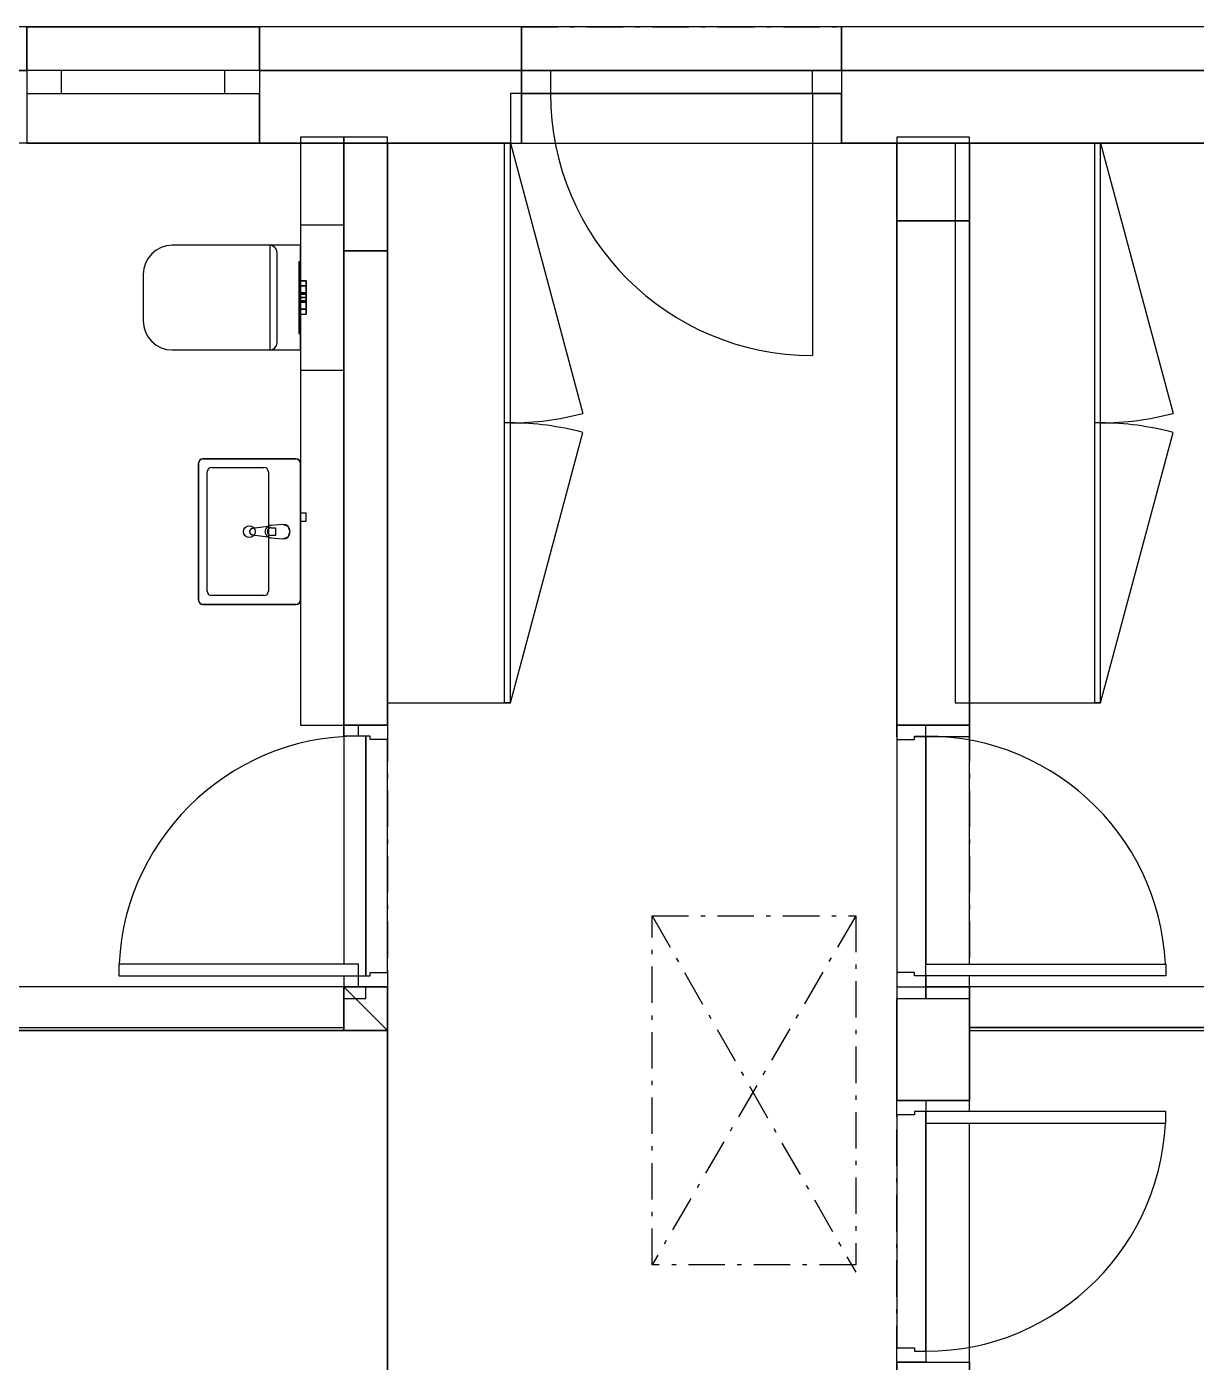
# Model space of a CAD drawing. Header units: millimetres. Extents: x 708 to 14408, y 354 to 8005.
# Drawn here: x 6407 to 10427, y 3415 to 8005 of the extents above; entities that cross this region are included whole.
import ezdxf

# ---------------------------------------------------------------- set-up
doc = ezdxf.new("R2010")
doc.units = ezdxf.units.MM
doc.set_wipeout_variables(frame=1)
doc.linetypes.add('Bodkočiarkovaná M', pattern=[225, 125, -42.5, 15, -42.5])
doc.linetypes.add('Wipeout_Contour', pattern=[1000, 0, -1000])
for name, color, linetype in [('Interiér - nábytok', 252, 'Continuous'), ('Interiér - sanita a zariadenia', 252, 'Continuous'), ('Konstrukce – Dělicí čáry vrstev', 252, 'Continuous'), ('Konštrukcie - vodorovné nosné', 252, 'Continuous'), ('Konštrukcie - zvislé nosné', 252, 'Continuous'), ('Otvory – Dveře', 252, 'Continuous'), ('Otvory – Okna', 252, 'Continuous'), ('veniec', 252, 'Continuous'), ('Výplně - Povrchové', 252, 'Continuous'), ('Výplně – Řezové', 252, 'Continuous'), ('zaklady', 252, 'Continuous')]:
    doc.layers.add(name, color=color, linetype=linetype)

msp = doc.modelspace()

# ---------------------------------------------------------------- linework, layer by layer
at = {"color": 252}
for p, q in [((6407.4, 8004.7), (857.8, 8004.7)), ((6407.4, 7854.7), (6407.4, 8004.7)), ((7207.4, 8004.7), (6407.4, 8004.7)), ((6407.4, 8004.7), (6407.4, 7604.7)), ((7207.4, 8004.7), (7207.4, 7854.7)), ((8107.6, 8004.7), (7207.4, 8004.7)), ((7207.4, 7604.7), (7207.4, 8004.7)), ((8107.6, 7854.7), (8107.6, 8004.7)), ((9207.6, 8004.7), (8107.6, 8004.7)), ((8107.6, 8004.7), (8107.6, 7604.7)), ((14257.8, 8004.7), (9207.6, 8004.7)), ((9207.6, 8004.7), (9207.6, 7854.7)), ((9207.6, 7604.7), (9207.6, 8004.7)), ((857.8, 7854.7), (6407.4, 7854.7)), ((7207.4, 7854.7), (8107.6, 7854.7)), ((7207.4, 7854.7), (7207.4, 7604.7)), ((8107.6, 7854.7), (7207.4, 7854.7)), ((9207.6, 7854.7), (8107.6, 7854.7)), ((8107.6, 7854.7), (8107.6, 7774.7)), ((8107.6, 7604.7), (8107.6, 7854.7)), ((9207.6, 7774.7), (9207.6, 7854.7)), ((9207.6, 7854.7), (14257.8, 7854.7)), ((9207.6, 7854.7), (9207.6, 7604.7)), ((14007.8, 7854.7), (9207.6, 7854.7)), ((8107.6, 7774.7), (9207.6, 7774.7)), ((7497.8, 7624.7), (7347.8, 7624.7)), ((7347.8, 7624.7), (7347.8, 7604.7)), ((7497.8, 7604.7), (7497.8, 7624.7)), ((7647.8, 7624.7), (7497.8, 7624.7)), ((7497.8, 7624.7), (7497.8, 7604.7)), ((7647.8, 7604.7), (7647.8, 7624.7)), ((9647.8, 7624.7), (9397.8, 7624.7)), ((9397.8, 7624.7), (9397.8, 7604.7)), ((9647.8, 7604.7), (9647.8, 7624.7)), ((6407.4, 7604.7), (7207.4, 7604.7)), ((7207.4, 7604.7), (8107.6, 7604.7)), ((7347.8, 7604.7), (7497.8, 7604.7)), ((7497.8, 7604.7), (7347.8, 7604.7)), ((7347.8, 7604.7), (7347.8, 5604.7)), ((7497.8, 5604.7), (7497.8, 7604.7)), ((7497.8, 7604.7), (7647.8, 7604.7)), ((7647.8, 7604.7), (7497.8, 7604.7)), ((7497.8, 7604.7), (7497.8, 7234.5)), ((8069.6, 7604.7), (7647.8, 7604.7)), ((7647.8, 7604.7), (7647.8, 5681.3)), ((7647.8, 7234.5), (7647.8, 7604.7)), ((8069.6, 5681.3), (8069.6, 7604.7)), ((8107.6, 7604.7), (9207.6, 7604.7)), ((9207.6, 7604.7), (14007.8, 7604.7)), ((9397.8, 7604.7), (9647.8, 7604.7)), ((9647.8, 7604.7), (9397.8, 7604.7)), ((9397.8, 7604.7), (9397.8, 7338.1)), ((10097.8, 7604.7), (9597.8, 7604.7)), ((9597.8, 7604.7), (9597.8, 5681.3)), ((9647.8, 7338.1), (9647.8, 7604.7)), ((10097.8, 5681.3), (10097.8, 7604.7)), ((9397.8, 7338.1), (9397.8, 5604.7)), ((9647.8, 7338.1), (9397.8, 7338.1)), ((9397.8, 7338.1), (9647.8, 7338.1)), ((9647.8, 5604.7), (9647.8, 7338.1)), ((6907.8, 7253.8), (6888.3, 7251.8)), ((7347.8, 7253.8), (6907.8, 7253.8)), ((7347.8, 6893.8), (7347.8, 7253.8)), ((6824.7, 7209.3), (6815.4, 7192)), ((6837.1, 7224.5), (6824.7, 7209.3)), ((6852.2, 7236.9), (6837.1, 7224.5)), ((6869.5, 7246.2), (6852.2, 7236.9)), ((6888.3, 7251.8), (6869.5, 7246.2)), ((7647.8, 7234.5), (7497.8, 7234.5)), ((7497.8, 7234.5), (7497.8, 5604.7)), ((7497.8, 7234.5), (7647.8, 7234.5)), ((7647.8, 5604.7), (7647.8, 7234.5)), ((6809.7, 7173.3), (6807.8, 7153.8)), ((6815.4, 7192), (6809.7, 7173.3)), ((7347.8, 7196.8), (7342.8, 7196.8)), ((7342.8, 7196.8), (7342.8, 6950.8)), ((7347.8, 6950.8), (7347.8, 7196.8)), ((6807.8, 7153.8), (6807.8, 6993.8)), ((7347.8, 7130.8), (7347.8, 7114.1)), ((7367.8, 7130.8), (7347.8, 7130.8)), ((7367.8, 7114.1), (7367.8, 7130.8)), ((7347.8, 7114.1), (7367.8, 7114.1)), ((7347.8, 7114.1), (7347.8, 7089.8)), ((7367.8, 7114.1), (7347.8, 7114.1)), ((7347.8, 7089.8), (7347.8, 7085.1)), ((7367.8, 7089.8), (7347.8, 7089.8)), ((7347.8, 7089.8), (7367.8, 7089.8)), ((7347.8, 7085.1), (7367.8, 7085.1)), ((7347.8, 7085.1), (7347.8, 7073.8)), ((7367.8, 7085.1), (7347.8, 7085.1)), ((7347.8, 7073.8), (7367.8, 7073.8)), ((7347.8, 7073.8), (7347.8, 7062.5)), ((7367.8, 7073.8), (7347.8, 7073.8)), ((7367.8, 7089.8), (7367.8, 7114.1)), ((7367.8, 7085.1), (7367.8, 7089.8)), ((7367.8, 7073.8), (7367.8, 7085.1)), ((7367.8, 7062.5), (7367.8, 7073.8)), ((7347.8, 7062.5), (7367.8, 7062.5)), ((7347.8, 7062.5), (7347.8, 7057.8)), ((7367.8, 7062.5), (7347.8, 7062.5)), ((7347.8, 7057.8), (7367.8, 7057.8)), ((7367.8, 7057.8), (7347.8, 7057.8)), ((7347.8, 7057.8), (7347.8, 7033.5)), ((7347.8, 7033.5), (7367.8, 7033.5)), ((7347.8, 7033.5), (7347.8, 7016.8)), ((7367.8, 7033.5), (7347.8, 7033.5)), ((7367.8, 7057.8), (7367.8, 7062.5)), ((7367.8, 7033.5), (7367.8, 7057.8)), ((7367.8, 7016.8), (7367.8, 7033.5)), ((6807.8, 6993.8), (6809.7, 6974.3)), ((7347.8, 7016.8), (7367.8, 7016.8)), ((6809.7, 6974.3), (6815.4, 6955.5)), ((6815.4, 6955.5), (6824.7, 6938.2)), ((6824.7, 6938.2), (6837.1, 6923.1)), ((7342.8, 6950.8), (7347.8, 6950.8)), ((6837.1, 6923.1), (6852.2, 6910.6)), ((6852.2, 6910.6), (6869.5, 6901.4)), ((6869.5, 6901.4), (6888.3, 6895.7)), ((6888.3, 6895.7), (6907.8, 6893.8)), ((6907.8, 6893.8), (7347.8, 6893.8)), ((7012.8, 6519.4), (7002.2, 6515)), ((7332.8, 6519.4), (7012.8, 6519.4)), ((7012.8, 6519.4), (7012.8, 6519.4)), ((7343.4, 6515), (7332.8, 6519.4)), ((7332.8, 6519.4), (7332.8, 6519.4)), ((7002.2, 6515), (6997.8, 6504.4)), ((6997.8, 6504.4), (6997.8, 6504.4)), ((6997.8, 6504.4), (6997.8, 6034.4)), ((7347.8, 6504.4), (7343.4, 6515)), ((7347.8, 6504.4), (7347.8, 6504.4)), ((7347.8, 6034.4), (7347.8, 6504.4)), ((7245.9, 6290.4), (7236.3, 6287.1)), ((7287.8, 6294.4), (7245.9, 6290.4)), ((7245.9, 6290.4), (7245.9, 6290.4)), ((7305.5, 6287), (7287.8, 6294.4)), ((7287.8, 6294.4), (7287.8, 6294.4)), ((7347.8, 6332.9), (7347.8, 6305.9)), ((7367.8, 6332.9), (7347.8, 6332.9)), ((7347.8, 6332.9), (7347.8, 6305.9)), ((7367.8, 6332.9), (7347.8, 6332.9)), ((7347.8, 6305.9), (7367.8, 6305.9)), ((7347.8, 6305.9), (7367.8, 6305.9)), ((7367.8, 6305.9), (7367.8, 6332.9)), ((7367.8, 6305.9), (7367.8, 6332.9)), ((7176.4, 6276.8), (7173.6, 6269.4)), ((7173.6, 6269.4), (7176.4, 6262)), ((7183.4, 6280.5), (7176.4, 6276.8)), ((7176.4, 6262), (7183.4, 6258.3)), ((7236.3, 6287.1), (7183.4, 6280.5)), ((7183.4, 6280.5), (7183.4, 6280.5)), ((7183.4, 6258.3), (7183.4, 6258.3)), ((7183.4, 6258.3), (7236.3, 6251.6)), ((7236.3, 6287.1), (7236.3, 6287.1)), ((7236.3, 6251.6), (7236.3, 6251.6)), ((7236.3, 6251.6), (7245.9, 6248.4)), ((7245.9, 6248.4), (7245.9, 6248.4)), ((7245.9, 6248.4), (7287.8, 6244.4)), ((7287.8, 6244.4), (7305.5, 6251.7)), ((7287.8, 6244.4), (7287.8, 6244.4)), ((7312.8, 6269.4), (7305.5, 6287)), ((7305.5, 6251.7), (7312.8, 6269.4)), ((6997.8, 6034.4), (6997.8, 6034.4)), ((6997.8, 6034.4), (7002.2, 6023.8)), ((7002.2, 6023.8), (7012.8, 6019.4)), ((7012.8, 6019.4), (7012.8, 6019.4)), ((7012.8, 6019.4), (7332.8, 6019.4)), ((7332.8, 6019.4), (7343.4, 6023.8)), ((7332.8, 6019.4), (7332.8, 6019.4)), ((7343.4, 6023.8), (7347.8, 6034.4)), ((7347.8, 6034.4), (7347.8, 6034.4)), ((7647.8, 5681.3), (8069.6, 5681.3)), ((9597.8, 5681.3), (10097.8, 5681.3)), ((7347.8, 5604.7), (7497.8, 5604.7)), ((7497.8, 5604.7), (7647.8, 5604.7)), ((7647.8, 5604.7), (7497.8, 5604.7)), ((7497.8, 5604.7), (7497.8, 4704.7)), ((7647.8, 4704.7), (7647.8, 5604.7)), ((9397.8, 5604.7), (9647.8, 5604.7)), ((9647.8, 5604.7), (9397.8, 5604.7)), ((9397.8, 5604.7), (9397.8, 4704.7)), ((9647.8, 4704.7), (9647.8, 5604.7)), ((7497.8, 4704.7), (5257.8, 4704.7)), ((7497.8, 4704.7), (7647.8, 4554.7)), ((7647.8, 4704.7), (7497.8, 4704.7)), ((7497.8, 4704.7), (7497.8, 4554.7)), ((7647.8, 4554.7), (7497.8, 4704.7)), ((7497.8, 4554.7), (7497.8, 4704.7)), ((7497.8, 4704.7), (7647.8, 4704.7)), ((7647.8, 4554.7), (7647.8, 4704.7)), ((9647.8, 4704.7), (9397.8, 4704.7)), ((9397.8, 4704.7), (9397.8, 4314.7)), ((9397.8, 4704.7), (9647.8, 4704.7)), ((9647.8, 4314.7), (9647.8, 4704.7)), ((14007.8, 4704.7), (9647.8, 4704.7)), ((9647.8, 4704.7), (9647.8, 4554.7)), ((5257.8, 4554.7), (7497.8, 4554.7)), ((7497.8, 4554.7), (7647.8, 4554.7)), ((9647.8, 4554.7), (14007.8, 4554.7)), ((9397.8, 4314.7), (9647.8, 4314.7)), ((9397.8, 4314.7), (9397.8, 3414.7)), ((9647.8, 4314.7), (9397.8, 4314.7)), ((9647.8, 3414.7), (9647.8, 4314.7)), ((9397.8, 3414.7), (9647.8, 3414.7))]:
    msp.add_line(p, q, dxfattribs=at)
at = {"color": 252, "linetype": 'Bodkočiarkovaná M'}
for p, q in [((8556.4, 3749.5), (8556.4, 4949.5)), ((8556.4, 4949.5), (9256.4, 4949.5)), ((9256.4, 4949.5), (8556.4, 3749.5)), ((8556.4, 4949.5), (9256.4, 3724.6)), ((9256.4, 4949.5), (9256.4, 3749.5)), ((9256.4, 3749.5), (8556.4, 3749.5))]:
    msp.add_line(p, q, dxfattribs=at)
at = {"layer": 'Interiér - nábytok', "color": 252, "linetype": 'Continuous'}
for p, q in [((8069.6, 7604.7), (7647.8, 7604.7)), ((7647.8, 7604.7), (7647.8, 5681.3)), ((8049.6, 5681.3), (8049.6, 7604.7)), ((8069.6, 5681.3), (8069.6, 7604.7)), ((8069.6, 7604.7), (8318.5, 6675.8)), ((10097.8, 7604.7), (9597.8, 7604.7)), ((9597.8, 7604.7), (9597.8, 5681.3)), ((10077.8, 5681.3), (10077.8, 7604.7)), ((10097.8, 5681.3), (10097.8, 7604.7)), ((10097.8, 7604.7), (10346.7, 6675.8)), ((8069.6, 6643), (8049.6, 6643)), ((8069.6, 5681.3), (8318.5, 6610.3)), ((10097.8, 6643), (10077.8, 6643)), ((10097.8, 5681.3), (10346.7, 6610.3)), ((7647.8, 5681.3), (8069.6, 5681.3)), ((8069.6, 5681.3), (8049.6, 5681.3)), ((9597.8, 5681.3), (10097.8, 5681.3)), ((10097.8, 5681.3), (10077.8, 5681.3))]:
    msp.add_line(p, q, dxfattribs=at)
for centre, start, end in [((8069.6, 7604.7), 270, 285), ((10097.8, 7604.7), 270, 285), ((8069.6, 5681.3), 75, 90), ((10097.8, 5681.3), 75, 90)]:
    msp.add_arc(centre, 961.7, start, end, dxfattribs=at)
at = {"layer": 'Interiér - sanita a zariadenia', "color": 252, "linetype": 'Continuous'}
for p, q in [((7347.8, 7323.8), (7347.8, 6823.8)), ((7347.8, 7323.8), (7497.8, 7323.8)), ((7497.8, 7323.8), (7497.8, 6823.8)), ((6907.8, 7253.8), (6888.3, 7251.8)), ((7347.8, 7253.8), (6907.8, 7253.8)), ((7242.8, 7253.8), (7242.8, 6893.8)), ((7347.8, 6893.8), (7347.8, 7253.8)), ((6824.7, 7209.3), (6815.4, 7192)), ((6837.1, 7224.5), (6824.7, 7209.3)), ((6852.2, 7236.9), (6837.1, 7224.5)), ((6869.5, 7246.2), (6852.2, 7236.9)), ((6888.3, 7251.8), (6869.5, 7246.2)), ((7267.8, 7073.8), (7267.8, 7228.8)), ((6809.7, 7173.3), (6807.8, 7153.8)), ((6815.4, 7192), (6809.7, 7173.3)), ((7347.8, 7196.8), (7342.8, 7196.8)), ((7342.8, 7196.8), (7342.8, 6950.8)), ((7347.8, 6950.8), (7347.8, 7196.8)), ((6807.8, 7153.8), (6807.8, 6993.8)), ((7347.8, 7130.8), (7347.8, 7114.1)), ((7347.8, 7130.8), (7367.8, 7130.8)), ((7367.8, 7130.8), (7367.8, 7114.1)), ((7267.8, 6918.8), (7267.8, 7073.8)), ((7347.8, 7114.1), (7347.8, 7089.8)), ((7347.8, 7089.8), (7347.8, 7085.1)), ((7347.8, 7089.8), (7367.8, 7089.8)), ((7347.8, 7085.1), (7347.8, 7073.8)), ((7347.8, 7073.8), (7347.8, 7062.5)), ((7367.8, 7114.1), (7367.8, 7089.8)), ((7367.8, 7089.8), (7367.8, 7085.1)), ((7367.8, 7085.1), (7367.8, 7073.8)), ((7367.8, 7073.8), (7367.8, 7062.5)), ((7347.8, 7062.5), (7347.8, 7057.8)), ((7347.8, 7057.8), (7367.8, 7057.8)), ((7347.8, 7057.8), (7347.8, 7033.5)), ((7347.8, 7033.5), (7347.8, 7016.8)), ((7367.8, 7062.5), (7367.8, 7057.8)), ((7367.8, 7057.8), (7367.8, 7033.5)), ((7367.8, 7033.5), (7367.8, 7016.8)), ((6807.8, 6993.8), (6809.7, 6974.3)), ((7347.8, 7016.8), (7367.8, 7016.8)), ((6809.7, 6974.3), (6815.4, 6955.5)), ((6815.4, 6955.5), (6824.7, 6938.2)), ((6824.7, 6938.2), (6837.1, 6923.1)), ((7342.8, 6950.8), (7347.8, 6950.8)), ((6837.1, 6923.1), (6852.2, 6910.6)), ((6852.2, 6910.6), (6869.5, 6901.4)), ((6869.5, 6901.4), (6888.3, 6895.7)), ((6888.3, 6895.7), (6907.8, 6893.8)), ((6907.8, 6893.8), (7347.8, 6893.8)), ((7347.8, 6823.8), (7497.8, 6823.8)), ((7012.8, 6519.4), (7332.8, 6519.4)), ((6997.8, 6034.4), (6997.8, 6504.4)), ((7027.8, 6064.4), (7027.8, 6474.4)), ((7042.8, 6489.4), (7222.8, 6489.4)), ((7237.8, 6474.4), (7237.8, 6064.4)), ((7347.8, 6504.4), (7347.8, 6034.4)), ((7287.8, 6294.4), (7245.9, 6290.4)), ((7347.8, 6332.9), (7347.8, 6305.9)), ((7367.8, 6332.9), (7347.8, 6332.9)), ((7347.8, 6332.9), (7347.8, 6305.9)), ((7367.8, 6332.9), (7347.8, 6332.9)), ((7347.8, 6305.9), (7367.8, 6305.9)), ((7347.8, 6305.9), (7367.8, 6305.9)), ((7367.8, 6305.9), (7367.8, 6332.9)), ((7367.8, 6305.9), (7367.8, 6332.9)), ((7236.3, 6287.1), (7183.4, 6280.5)), ((7183.4, 6258.3), (7236.3, 6251.6)), ((7245.9, 6248.4), (7287.8, 6244.4)), ((7248, 6283), (7262.9, 6283)), ((7262.9, 6255.8), (7248, 6255.8)), ((7262.9, 6283), (7262.9, 6255.8)), ((7332.8, 6019.4), (7012.8, 6019.4)), ((7222.8, 6049.4), (7042.8, 6049.4))]:
    msp.add_line(p, q, dxfattribs=at)
msp.add_circle((7172.4, 6269.4), 20, dxfattribs=at)
for centre, radius, start, end in [((7242.8, 7228.8), 25, 0, 90), ((7242.8, 6918.8), 25, 270, 0), ((7012.8, 6504.4), 15, 90, 180), ((7332.8, 6504.4), 15, 0, 90), ((7042.8, 6474.4), 15, 90, 180), ((7222.8, 6474.4), 15, 0, 90), ((7247.8, 6269.4), 21.1, 95.1696, 122.771), ((7287.8, 6269.4), 25, 270, 90), ((7184.8, 6269.4), 11.2, 97.1389, 262.8611), ((7247.8, 6269.4), 21.1, 122.771, 237.229), ((7248, 6269.4), 13.6, 90, 270), ((7247.8, 6269.4), 21.1, 237.229, 264.8304), ((7042.8, 6064.4), 15, 180, 270), ((7222.8, 6064.4), 15, 270, 0), ((7012.8, 6034.4), 15, 180, 270), ((7332.8, 6034.4), 15, 270, 0)]:
    msp.add_arc(centre, radius, start, end, dxfattribs=at)
at = {"layer": 'Konstrukce – Dělicí čáry vrstev', "color": 252, "linetype": 'Continuous'}
for p, q in [((8107.6, 7854.7), (7207.4, 7854.7)), ((14007.8, 7854.7), (9207.6, 7854.7))]:
    msp.add_line(p, q, dxfattribs=at)
at = {"layer": 'Konštrukcie - vodorovné nosné', "color": 252, "linetype": 'Continuous'}
for p, q in [((14257.8, 7854.7), (857.8, 7854.7)), ((9207.6, 7774.7), (8069.6, 7774.7)), ((8069.6, 7774.7), (8069.6, 7604.7)), ((9207.6, 7604.7), (9207.6, 7774.7)), ((7497.8, 7604.7), (5107.8, 7604.7)), ((7497.8, 5566.4), (7497.8, 7604.7)), ((8069.6, 7604.7), (7647.8, 7604.7)), ((7647.8, 7604.7), (7647.8, 5604.7)), ((9397.8, 7604.7), (9207.6, 7604.7)), ((9397.8, 5564.7), (9397.8, 7604.7)), ((14007.8, 7604.7), (9647.8, 7604.7)), ((9647.8, 7604.7), (9647.8, 5564.7)), ((7572.8, 5604.7), (7572.8, 4704.7)), ((7647.8, 5604.7), (7572.8, 5604.7)), ((7572.8, 5566.4), (7497.8, 5566.4)), ((7572.8, 4664.7), (7572.8, 5566.4)), ((9497.8, 5564.7), (9397.8, 5564.7)), ((9647.8, 5564.7), (9497.8, 5564.7)), ((9497.8, 5564.7), (9497.8, 4664.7)), ((9497.8, 4664.7), (9497.8, 5564.7)), ((7572.8, 4704.7), (7647.8, 4704.7)), ((7647.8, 4704.7), (7647.8, 3334.7)), ((7497.8, 4564.7), (7497.8, 4664.7)), ((7497.8, 4664.7), (7572.8, 4664.7)), ((9397.8, 4314.7), (9397.8, 4664.7)), ((9397.8, 4664.7), (9497.8, 4664.7)), ((9497.8, 4664.7), (9647.8, 4664.7)), ((9647.8, 4664.7), (9647.8, 4564.7)), ((7497.8, 4554.7), (1107.8, 4554.7)), ((5107.8, 4564.7), (7497.8, 4564.7)), ((7647.8, 4554.7), (7497.8, 4554.7)), ((7647.8, 3334.7), (7647.8, 4554.7)), ((9647.8, 4564.7), (14007.8, 4564.7)), ((14007.8, 4564.7), (9647.8, 4564.7)), ((9647.8, 4564.7), (9647.8, 4314.7)), ((9497.8, 4314.7), (9397.8, 4314.7)), ((9647.8, 4314.7), (9497.8, 4314.7)), ((9497.8, 4314.7), (9497.8, 3414.7)), ((9497.8, 3414.7), (9497.8, 4314.7)), ((9397.8, 3334.7), (9397.8, 3414.7)), ((9397.8, 3414.7), (9497.8, 3414.7)), ((9497.8, 3414.7), (9647.8, 3414.7)), ((9647.8, 3414.7), (9647.8, 804.7))]:
    msp.add_line(p, q, dxfattribs=at)
at = {"layer": 'Konštrukcie - zvislé nosné', "color": 252, "linetype": 'Continuous'}
for p, q in [((6407.4, 8004.7), (6407.4, 7854.7)), ((7207.4, 8004.7), (7207.4, 7854.7)), ((8107.6, 8004.7), (7207.4, 8004.7)), ((8107.6, 8004.7), (8107.6, 7854.7)), ((9207.6, 8004.7), (9207.6, 7854.7)), ((14257.8, 8004.7), (9207.6, 8004.7)), ((6407.4, 7854.7), (6407.4, 7774.7)), ((7207.4, 7854.7), (7207.4, 7774.7)), ((8107.6, 7854.7), (8107.6, 7774.7)), ((9207.6, 7854.7), (9207.6, 7774.7)), ((6407.4, 7774.7), (6407.4, 7604.7)), ((7207.4, 7774.7), (7207.4, 7604.7)), ((8107.6, 7774.7), (8107.6, 7604.7)), ((9207.6, 7774.7), (9207.6, 7604.7)), ((7207.4, 7604.7), (8107.6, 7604.7)), ((7347.8, 7604.7), (7347.8, 5604.7)), ((7497.8, 5604.7), (7497.8, 7604.7)), ((7497.8, 7604.7), (7497.8, 7234.5)), ((7647.8, 7234.5), (7647.8, 7604.7)), ((9207.6, 7604.7), (14007.8, 7604.7)), ((9647.8, 7604.7), (9397.8, 7604.7)), ((9397.8, 7604.7), (9397.8, 7338.1)), ((9647.8, 7338.1), (9647.8, 7604.7)), ((9397.8, 7338.1), (9397.8, 5604.7)), ((9647.8, 5604.7), (9647.8, 7338.1)), ((7497.8, 7234.5), (7497.8, 5604.7)), ((7647.8, 5604.7), (7647.8, 7234.5)), ((7347.8, 5604.7), (7497.8, 5604.7)), ((7547.8, 5604.7), (7497.8, 5604.7)), ((7647.8, 5604.7), (7547.8, 5604.7)), ((9397.8, 5604.7), (9497.8, 5604.7)), ((9497.8, 5604.7), (9647.8, 5604.7)), ((7497.8, 4704.7), (5257.8, 4704.7)), ((7547.8, 4704.7), (7497.8, 4704.7)), ((7647.8, 4704.7), (7547.8, 4704.7)), ((7647.8, 4554.7), (7647.8, 4704.7)), ((9397.8, 4704.7), (9497.8, 4704.7)), ((9397.8, 4704.7), (9397.8, 4314.7)), ((9497.8, 4704.7), (9647.8, 4704.7)), ((9647.8, 4314.7), (9647.8, 4704.7)), ((14007.8, 4704.7), (9647.8, 4704.7)), ((9647.8, 4704.7), (9647.8, 4554.7)), ((5257.8, 4554.7), (7647.8, 4554.7)), ((9647.8, 4554.7), (14007.8, 4554.7)), ((9397.8, 4314.7), (9497.8, 4314.7)), ((9497.8, 4314.7), (9647.8, 4314.7)), ((9397.8, 3414.7), (9497.8, 3414.7)), ((9397.8, 3414.7), (9397.8, 958.3)), ((9497.8, 3414.7), (9647.8, 3414.7)), ((9647.8, 958.3), (9647.8, 3414.7))]:
    msp.add_line(p, q, dxfattribs=at)
at = {"layer": 'Otvory – Dveře', "color": 252, "linetype": 'Bodkočiarkovaná M'}
for p, q in [((8107.6, 8004.7), (9207.6, 8004.7)), ((8107.6, 7604.7), (9207.6, 7604.7)), ((7497.8, 5604.7), (7497.8, 4704.7)), ((7647.8, 5604.7), (7647.8, 4704.7)), ((9397.8, 5604.7), (9397.8, 4704.7)), ((9647.8, 5604.7), (9647.8, 4704.7)), ((9397.8, 3414.7), (9397.8, 4314.7)), ((9647.8, 3414.7), (9647.8, 4314.7))]:
    msp.add_line(p, q, dxfattribs=at)
at = {"layer": 'Otvory – Dveře', "color": 252, "linetype": 'Continuous'}
for centre, start, end in [((7547.8, 4742.7), 90, 180), ((9497.8, 4742.7), 0, 90), ((9497.8, 4276.7), 270, 0)]:
    msp.add_arc(centre, 824, start, end, dxfattribs=at)
at = {"layer": 'Otvory – Okna', "color": 252, "linetype": 'Continuous'}
for p, q in [((6407.4, 8004.7), (7207.4, 8004.7)), ((6407.4, 7604.7), (7207.4, 7604.7))]:
    msp.add_line(p, q, dxfattribs=at)
at = {"layer": 'veniec', "color": 252, "linetype": 'Continuous'}
for p, q in [((7347.8, 7624.7), (7347.8, 7604.7)), ((7497.8, 7604.7), (7497.8, 7624.7)), ((7497.8, 7624.7), (7497.8, 7604.7)), ((7647.8, 7604.7), (7647.8, 7624.7)), ((9397.8, 7624.7), (9397.8, 7604.7)), ((9647.8, 7604.7), (9647.8, 7624.7))]:
    msp.add_line(p, q, dxfattribs=at)
at = {"layer": 'veniec', "color": 252, "linetype": 'Bodkočiarkovaná M'}
msp.add_line((7497.8, 7624.7), (7347.8, 7624.7), dxfattribs=at)
at = {"layer": 'zaklady', "color": 252, "linetype": 'Continuous'}
for p, q in [((9207.6, 7854.7), (8107.6, 7854.7)), ((8107.6, 7854.7), (8107.6, 7774.7)), ((9207.6, 7774.7), (9207.6, 7854.7)), ((8107.6, 7774.7), (9207.6, 7774.7))]:
    msp.add_line(p, q, dxfattribs=at)

# ---------------------------------------------------------------- next in the draw order: wipeouts: each hides what was drawn before it
at = {"color": 252, "linetype": 'Wipeout_Contour', "ltscale": 82541.847992}
msp.add_wipeout([(9107.6, 7854.7), (8207.6, 7854.7), (8207.6, 7774.7), (9107.6, 7774.7)], dxfattribs=at).dxf.layer = 'Výplně - Povrchové'
at = {"color": 252, "linetype": 'Wipeout_Contour', "ltscale": 77284.251984}
msp.add_wipeout([(6407.4, 7774.7), (6527.4, 7774.7), (6527.4, 7854.7), (6407.4, 7854.7)], dxfattribs=at).dxf.layer = 'Výplně – Řezové'
at = {"color": 252, "linetype": 'Wipeout_Contour', "ltscale": 78846.24297}
msp.add_wipeout([(7207.4, 7854.7), (7087.4, 7854.7), (7087.4, 7774.7), (7207.4, 7774.7)], dxfattribs=at).dxf.layer = 'Výplně – Řezové'
at = {"color": 252, "linetype": 'Wipeout_Contour', "ltscale": 109413.190932}
msp.add_wipeout([(7647.8, 5554.7), (7647.8, 5604.7), (7547.8, 5604.7), (7547.8, 5566.7), (7587.8, 5566.7), (7587.8, 5554.7)], dxfattribs=at).dxf.layer = 'Výplně – Řezové'
at = {"color": 252, "linetype": 'Wipeout_Contour', "ltscale": 117041.472538}
msp.add_wipeout([(9397.8, 5554.7), (9457.8, 5554.7), (9457.8, 5566.7), (9497.8, 5566.7), (9497.8, 5604.7), (9397.8, 5604.7)], dxfattribs=at).dxf.layer = 'Výplně – Řezové'
at = {"color": 252, "linetype": 'Wipeout_Contour', "ltscale": 105663.821498}
msp.add_wipeout([(7647.8, 4704.7), (7647.8, 4754.7), (7587.8, 4754.7), (7587.8, 4742.7), (7547.8, 4742.7), (7547.8, 4704.7)], dxfattribs=at).dxf.layer = 'Výplně – Řezové'
at = {"color": 252, "linetype": 'Wipeout_Contour', "ltscale": 113544.310793}
msp.add_wipeout([(9397.8, 4704.7), (9497.8, 4704.7), (9497.8, 4742.7), (9457.8, 4742.7), (9457.8, 4754.7), (9397.8, 4754.7)], dxfattribs=at).dxf.layer = 'Výplně – Řezové'
at = {"color": 252, "linetype": 'Wipeout_Contour', "ltscale": 111726.715747}
msp.add_wipeout([(9397.8, 4314.7), (9397.8, 4264.7), (9457.8, 4264.7), (9457.8, 4276.7), (9497.8, 4276.7), (9497.8, 4314.7)], dxfattribs=at).dxf.layer = 'Výplně – Řezové'
at = {"color": 252, "linetype": 'Wipeout_Contour', "ltscale": 108418.587055}
msp.add_wipeout([(9397.8, 3464.7), (9397.8, 3414.7), (9497.8, 3414.7), (9497.8, 3452.7), (9457.8, 3452.7), (9457.8, 3464.7)], dxfattribs=at).dxf.layer = 'Výplně – Řezové'

# ---------------------------------------------------------------- next in the draw order: linework, layer by layer
at = {"layer": 'Otvory – Dveře', "color": 252, "linetype": 'Continuous'}
for p, q in [((8207.6, 7854.7), (9107.6, 7854.7)), ((9107.6, 7774.7), (8207.6, 7774.7)), ((7547.8, 5604.7), (7497.8, 5604.7)), ((7547.8, 5566.7), (7547.8, 5604.7)), ((7547.8, 5604.7), (7647.8, 5604.7)), ((7647.8, 5604.7), (7547.8, 5604.7)), ((7647.8, 5604.7), (7547.8, 5604.7)), ((7647.8, 5604.7), (7647.8, 5554.7)), ((9497.8, 5604.7), (9397.8, 5604.7)), ((9397.8, 5604.7), (9397.8, 5554.7)), ((9397.8, 5604.7), (9497.8, 5604.7)), ((9397.8, 5604.7), (9497.8, 5604.7)), ((9497.8, 5566.7), (9497.8, 5604.7)), ((9497.8, 5604.7), (9647.8, 5604.7)), ((7587.8, 5566.7), (7547.8, 5566.7)), ((7587.8, 5554.7), (7587.8, 5566.7)), ((7647.8, 5554.7), (7587.8, 5554.7)), ((9397.8, 5554.7), (9457.8, 5554.7)), ((9457.8, 5554.7), (9457.8, 5566.7)), ((9457.8, 5566.7), (9497.8, 5566.7)), ((7587.8, 4742.7), (7587.8, 4754.7)), ((7587.8, 4754.7), (7647.8, 4754.7)), ((7647.8, 4754.7), (7647.8, 4704.7)), ((9457.8, 4754.7), (9397.8, 4754.7)), ((9397.8, 4754.7), (9397.8, 4704.7)), ((9457.8, 4742.7), (9457.8, 4754.7)), ((7547.8, 4704.7), (7497.8, 4704.7)), ((7647.8, 4704.7), (7547.8, 4704.7)), ((7647.8, 4704.7), (7547.8, 4704.7)), ((7647.8, 4704.7), (7547.8, 4704.7)), ((9397.8, 4704.7), (9497.8, 4704.7)), ((9397.8, 4704.7), (9497.8, 4704.7)), ((9397.8, 4704.7), (9497.8, 4704.7)), ((9497.8, 4704.7), (9647.8, 4704.7)), ((9397.8, 4314.7), (9497.8, 4314.7)), ((9397.8, 4264.7), (9397.8, 4314.7)), ((9397.8, 4314.7), (9497.8, 4314.7)), ((9397.8, 4314.7), (9497.8, 4314.7)), ((9497.8, 4314.7), (9647.8, 4314.7)), ((9457.8, 4276.7), (9457.8, 4264.7)), ((9457.8, 4264.7), (9397.8, 4264.7)), ((9397.8, 3464.7), (9457.8, 3464.7)), ((9397.8, 3414.7), (9397.8, 3464.7)), ((9457.8, 3464.7), (9457.8, 3452.7)), ((9457.8, 3452.7), (9497.8, 3452.7)), ((9497.8, 3452.7), (9497.8, 3414.7)), ((9497.8, 3414.7), (9397.8, 3414.7)), ((9397.8, 3414.7), (9497.8, 3414.7)), ((9397.8, 3414.7), (9497.8, 3414.7)), ((9497.8, 3414.7), (9647.8, 3414.7))]:
    msp.add_line(p, q, dxfattribs=at)
msp.add_arc((9107.6, 7774.7), 900, 180, 270, dxfattribs=at)
at = {"layer": 'Otvory – Okna', "color": 252, "linetype": 'Continuous'}
for p, q in [((6407.4, 8004.7), (6407.4, 7854.7)), ((7207.4, 8004.7), (7207.4, 7854.7)), ((6407.4, 7854.7), (6407.4, 7774.7)), ((6407.4, 7854.7), (6407.4, 7774.7)), ((7207.4, 7854.7), (7207.4, 7774.7)), ((7207.4, 7854.7), (7207.4, 7774.7)), ((6407.4, 7774.7), (6407.4, 7604.7)), ((7207.4, 7774.7), (7207.4, 7604.7))]:
    msp.add_line(p, q, dxfattribs=at)

# ---------------------------------------------------------------- next in the draw order: wipeouts: each hides what was drawn before it
at = {"color": 252, "linetype": 'Wipeout_Contour', "ltscale": 78062.434323}
msp.add_wipeout([(6527.4, 7774.7), (7087.4, 7774.7), (7087.4, 7854.7), (6527.4, 7854.7)], dxfattribs=at).dxf.layer = 'Výplně - Povrchové'
at = {"color": 252, "linetype": 'Wipeout_Contour', "ltscale": 69301.935808}
msp.add_wipeout([(6723.8, 4742.7), (7547.8, 4742.7), (7547.8, 4782.7), (6723.8, 4782.7)], dxfattribs=at).dxf.layer = 'Výplně – Řezové'
at = {"color": 252, "linetype": 'Wipeout_Contour', "ltscale": 77133.679113}
msp.add_wipeout([(10321.8, 4742.7), (10321.8, 4782.7), (9497.8, 4782.7), (9497.8, 4742.7)], dxfattribs=at).dxf.layer = 'Výplně – Řezové'
at = {"color": 252, "linetype": 'Wipeout_Contour', "ltscale": 75791.819556}
msp.add_wipeout([(10321.8, 4276.7), (9497.8, 4276.7), (9497.8, 4236.7), (10321.8, 4236.7)], dxfattribs=at).dxf.layer = 'Výplně – Řezové'

# ---------------------------------------------------------------- next in the draw order: linework, layer by layer
at = {"layer": 'Otvory – Dveře', "color": 252, "linetype": 'Continuous'}
for p, q in [((7547.8, 4782.7), (6723.8, 4782.7)), ((6723.8, 4782.7), (6723.8, 4742.7)), ((7547.8, 4742.7), (7547.8, 4782.7)), ((9497.8, 4742.7), (9497.8, 4782.7)), ((9497.8, 4782.7), (10321.8, 4782.7)), ((10321.8, 4782.7), (10321.8, 4742.7)), ((6723.8, 4742.7), (7547.8, 4742.7)), ((7547.8, 4704.7), (7547.8, 4742.7)), ((7547.8, 4742.7), (7587.8, 4742.7)), ((9497.8, 4742.7), (9457.8, 4742.7)), ((9497.8, 4704.7), (9497.8, 4742.7)), ((10321.8, 4742.7), (9497.8, 4742.7)), ((9497.8, 4314.7), (9497.8, 4276.7)), ((9497.8, 4276.7), (9457.8, 4276.7)), ((10321.8, 4276.7), (9497.8, 4276.7)), ((9497.8, 4276.7), (9497.8, 4236.7)), ((10321.8, 4236.7), (10321.8, 4276.7)), ((9497.8, 4236.7), (10321.8, 4236.7))]:
    msp.add_line(p, q, dxfattribs=at)
at = {"layer": 'Otvory – Okna', "color": 252, "linetype": 'Continuous'}
for p, q in [((6527.4, 7854.7), (6407.4, 7854.7)), ((6527.4, 7774.7), (6527.4, 7854.7)), ((7087.4, 7854.7), (6527.4, 7854.7)), ((7207.4, 7854.7), (7087.4, 7854.7)), ((7087.4, 7854.7), (7087.4, 7774.7)), ((6407.4, 7774.7), (6527.4, 7774.7)), ((6527.4, 7774.7), (7087.4, 7774.7)), ((7087.4, 7774.7), (7207.4, 7774.7))]:
    msp.add_line(p, q, dxfattribs=at)

# ---------------------------------------------------------------- next in the draw order: wipeouts: each hides what was drawn before it
at = {"color": 252, "linetype": 'Wipeout_Contour', "ltscale": 81279.264106}
msp.add_wipeout([(8107.6, 7854.7), (8107.6, 7774.7), (8207.6, 7774.7), (8207.6, 7854.7)], dxfattribs=at).dxf.layer = 'Výplně – Řezové'
at = {"color": 252, "linetype": 'Wipeout_Contour', "ltscale": 83810.28257}
msp.add_wipeout([(9207.6, 7774.7), (9207.6, 7854.7), (9107.6, 7854.7), (9107.6, 7774.7)], dxfattribs=at).dxf.layer = 'Výplně – Řezové'

# ---------------------------------------------------------------- next in the draw order: linework, layer by layer
at = {"layer": 'Otvory – Dveře', "color": 252, "linetype": 'Continuous'}
for p, q in [((8107.6, 8004.7), (8107.6, 7854.7)), ((9207.6, 8004.7), (9207.6, 7854.7)), ((8107.6, 7854.7), (8207.6, 7854.7)), ((8107.6, 7774.7), (8107.6, 7854.7)), ((8107.6, 7854.7), (8107.6, 7774.7)), ((8107.6, 7854.7), (8107.6, 7774.7)), ((8207.6, 7854.7), (8207.6, 7774.7)), ((9107.6, 7774.7), (9107.6, 7854.7)), ((9107.6, 7854.7), (9207.6, 7854.7)), ((9207.6, 7854.7), (9207.6, 7774.7)), ((9207.6, 7854.7), (9207.6, 7774.7)), ((9207.6, 7854.7), (9207.6, 7774.7)), ((8207.6, 7774.7), (8107.6, 7774.7)), ((8107.6, 7774.7), (8107.6, 7604.7)), ((9207.6, 7774.7), (9107.6, 7774.7)), ((9107.6, 7774.7), (9107.6, 6874.7)), ((9207.6, 7774.7), (9207.6, 7604.7))]:
    msp.add_line(p, q, dxfattribs=at)

doc.saveas('drawing.dxf')
